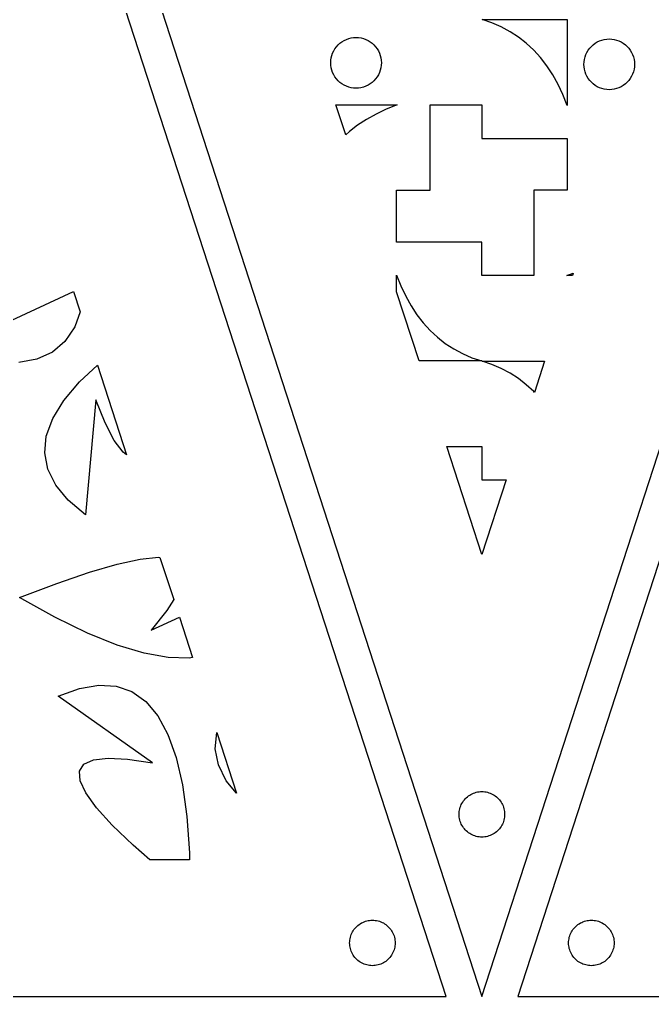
# Model space of a CAD drawing. Header units: metres. Extents: x 20 to 1108, y 20 to 485.
# Drawn here: x 367 to 422.6, y 253.8 to 339.7 of the extents above; entities that cross this region are included whole.
import ezdxf

# ---------------------------------------------------------------- set-up
doc = ezdxf.new("R2010")
doc.units = ezdxf.units.M

msp = doc.modelspace()

# ---------------------------------------------------------------- linework, layer by layer
for p, q in [((404.463, 253.826), (329.463, 484.652)), ((332.617, 484.652), (407.617, 253.826)), ((407.617, 253.826), (482.617, 484.652)), ((485.772, 484.652), (410.772, 253.826)), ((408.489, 339.359), (407.635, 339.65)), ((407.635, 339.65), (415.115, 339.65)), ((409.316, 339), (408.489, 339.359)), ((415.115, 339.65), (415.115, 332.11)), ((410.097, 338.582), (409.316, 339)), ((410.833, 338.104), (410.097, 338.582)), ((394.832, 337.266), (394.98, 337.428)), ((394.98, 337.428), (395.142, 337.573)), ((395.142, 337.573), (395.317, 337.703)), ((395.317, 337.703), (395.504, 337.817)), ((395.504, 337.817), (395.702, 337.909)), ((395.702, 337.909), (395.908, 337.984)), ((395.908, 337.984), (396.12, 338.036)), ((396.12, 338.036), (396.336, 338.069)), ((396.336, 338.069), (396.555, 338.079)), ((396.555, 338.079), (396.773, 338.069)), ((396.773, 338.069), (396.99, 338.036)), ((396.99, 338.036), (397.201, 337.984)), ((397.201, 337.984), (397.407, 337.909)), ((397.407, 337.909), (397.605, 337.817)), ((397.605, 337.817), (397.792, 337.703)), ((397.792, 337.703), (397.968, 337.573)), ((397.968, 337.573), (398.13, 337.427)), ((398.13, 337.427), (398.277, 337.266)), ((411.526, 337.565), (410.833, 338.104)), ((412.173, 336.964), (411.526, 337.565)), ((417.242, 337.29), (417.404, 337.438)), ((417.404, 337.438), (417.578, 337.568)), ((417.578, 337.568), (417.767, 337.68)), ((417.767, 337.68), (417.965, 337.774)), ((417.965, 337.774), (418.17, 337.848)), ((418.17, 337.848), (418.383, 337.901)), ((418.383, 337.901), (418.599, 337.933)), ((418.599, 337.933), (418.817, 337.943)), ((418.817, 337.943), (419.035, 337.932)), ((419.035, 337.932), (419.252, 337.901)), ((419.252, 337.901), (419.463, 337.848)), ((419.463, 337.848), (419.669, 337.774)), ((419.669, 337.774), (419.867, 337.68)), ((419.867, 337.68), (420.054, 337.568)), ((420.054, 337.568), (420.231, 337.438)), ((420.231, 337.438), (420.392, 337.29)), ((394.37, 336.287), (394.423, 336.498)), ((394.423, 336.498), (394.496, 336.704)), ((394.496, 336.704), (394.59, 336.902)), ((394.59, 336.902), (394.702, 337.089)), ((394.702, 337.089), (394.832, 337.266)), ((398.277, 337.266), (398.407, 337.089)), ((398.407, 337.089), (398.519, 336.902)), ((398.519, 336.902), (398.613, 336.704)), ((398.613, 336.704), (398.687, 336.498)), ((398.687, 336.498), (398.74, 336.286)), ((412.776, 336.305), (412.173, 336.964)), ((416.685, 336.362), (416.759, 336.569)), ((416.759, 336.569), (416.853, 336.766)), ((416.853, 336.766), (416.965, 336.953)), ((416.965, 336.953), (417.095, 337.128)), ((417.095, 337.128), (417.242, 337.29)), ((420.392, 337.29), (420.538, 337.128)), ((420.538, 337.128), (420.669, 336.952)), ((420.669, 336.952), (420.782, 336.766)), ((420.782, 336.766), (420.874, 336.568)), ((420.874, 336.568), (420.949, 336.362)), ((394.327, 335.852), (394.338, 336.07)), ((394.338, 335.634), (394.327, 335.852)), ((394.338, 336.07), (394.37, 336.287)), ((394.369, 335.417), (394.338, 335.634)), ((398.74, 336.286), (398.772, 336.07)), ((398.771, 335.634), (398.74, 335.416)), ((398.782, 335.852), (398.771, 335.634)), ((398.772, 336.07), (398.782, 335.852)), ((413.334, 335.583), (412.776, 336.305)), ((413.848, 334.803), (413.334, 335.583)), ((416.59, 335.716), (416.6, 335.935)), ((416.6, 335.497), (416.59, 335.716)), ((416.6, 335.935), (416.632, 336.151)), ((416.632, 336.151), (416.685, 336.362)), ((420.949, 336.362), (421.001, 336.15)), ((421.001, 336.15), (421.034, 335.934)), ((421.034, 335.934), (421.044, 335.716)), ((421.044, 335.716), (421.034, 335.496)), ((394.423, 335.205), (394.369, 335.417)), ((394.496, 334.999), (394.423, 335.205)), ((394.59, 334.802), (394.496, 334.999)), ((394.702, 334.614), (394.59, 334.802)), ((398.519, 334.802), (398.407, 334.614)), ((398.613, 334.999), (398.519, 334.802)), ((398.687, 335.205), (398.613, 334.999)), ((398.74, 335.416), (398.687, 335.205)), ((414.317, 333.959), (413.848, 334.803)), ((416.632, 335.281), (416.6, 335.497)), ((416.685, 335.069), (416.632, 335.281)), ((416.759, 334.863), (416.685, 335.069)), ((416.853, 334.665), (416.759, 334.863)), ((420.874, 334.863), (420.782, 334.665)), ((420.949, 335.069), (420.874, 334.863)), ((421.001, 335.28), (420.949, 335.069)), ((421.034, 335.496), (421.001, 335.28)), ((394.832, 334.439), (394.702, 334.614)), ((394.979, 334.277), (394.832, 334.439)), ((395.142, 334.13), (394.979, 334.277)), ((395.317, 334), (395.142, 334.13)), ((395.504, 333.888), (395.317, 334)), ((395.702, 333.794), (395.504, 333.888)), ((397.605, 333.888), (397.407, 333.794)), ((397.792, 334), (397.605, 333.888)), ((397.968, 334.13), (397.792, 334)), ((398.13, 334.277), (397.968, 334.13)), ((398.277, 334.439), (398.13, 334.277)), ((398.407, 334.614), (398.277, 334.439)), ((414.741, 333.058), (414.317, 333.959)), ((416.964, 334.478), (416.853, 334.665)), ((417.095, 334.303), (416.964, 334.478)), ((417.242, 334.141), (417.095, 334.303)), ((417.404, 333.993), (417.242, 334.141)), ((417.578, 333.863), (417.404, 333.993)), ((420.231, 333.993), (420.054, 333.863)), ((420.392, 334.141), (420.231, 333.993)), ((420.538, 334.303), (420.392, 334.141)), ((420.669, 334.478), (420.538, 334.303)), ((420.782, 334.665), (420.669, 334.478)), ((395.908, 333.721), (395.702, 333.794)), ((396.119, 333.667), (395.908, 333.721)), ((396.336, 333.636), (396.119, 333.667)), ((396.555, 333.624), (396.336, 333.636)), ((396.773, 333.635), (396.555, 333.624)), ((396.989, 333.666), (396.773, 333.635)), ((397.201, 333.721), (396.989, 333.666)), ((397.407, 333.794), (397.201, 333.721)), ((415.115, 332.11), (414.741, 333.058)), ((417.767, 333.751), (417.578, 333.863)), ((417.965, 333.657), (417.767, 333.751)), ((418.17, 333.583), (417.965, 333.657)), ((418.382, 333.53), (418.17, 333.583)), ((418.598, 333.498), (418.382, 333.53)), ((418.817, 333.488), (418.598, 333.498)), ((419.035, 333.498), (418.817, 333.488)), ((419.251, 333.53), (419.035, 333.498)), ((419.463, 333.583), (419.251, 333.53)), ((419.669, 333.657), (419.463, 333.583)), ((419.867, 333.751), (419.669, 333.657)), ((420.054, 333.863), (419.867, 333.751)), ((394.786, 332.15), (400.16, 332.15)), ((395.642, 329.516), (394.786, 332.15)), ((400.16, 332.15), (399.212, 331.776)), ((403.061, 324.65), (403.061, 332.15)), ((403.061, 332.15), (407.615, 332.15)), ((407.615, 332.15), (407.615, 329.209)), ((398.31, 331.352), (397.468, 330.884)), ((399.212, 331.776), (398.31, 331.352)), ((397.468, 330.884), (396.686, 330.369)), ((395.965, 329.812), (395.642, 329.516)), ((396.686, 330.369), (395.965, 329.812)), ((407.615, 329.209), (415.115, 329.209)), ((415.115, 329.209), (415.115, 324.655)), ((400.12, 320.096), (400.12, 324.65)), ((400.12, 324.65), (403.061, 324.65)), ((415.115, 324.655), (412.174, 324.655)), ((412.174, 324.655), (412.174, 317.155)), ((407.62, 320.096), (400.12, 320.096)), ((407.62, 317.155), (407.62, 320.096)), ((400.12, 315.732), (400.12, 317.195)), ((400.12, 317.195), (400.494, 316.247)), ((412.174, 317.155), (407.62, 317.155)), ((415.075, 317.155), (415.651, 317.383)), ((415.576, 317.155), (415.075, 317.155)), ((415.651, 317.383), (415.576, 317.155)), ((400.494, 316.247), (400.918, 315.346)), ((363.55, 311.985), (371.721, 315.765)), ((371.721, 315.765), (372.3, 313.981)), ((402.095, 309.655), (400.12, 315.732)), ((400.918, 315.346), (401.387, 314.502)), ((401.387, 314.502), (401.901, 313.722)), ((372.3, 313.981), (371.814, 312.667)), ((401.901, 313.722), (402.459, 313)), ((371.814, 312.667), (370.96, 311.379)), ((402.459, 313), (403.062, 312.341)), ((403.062, 312.341), (403.709, 311.74)), ((403.709, 311.74), (404.402, 311.201)), ((370.96, 311.379), (369.857, 310.425)), ((404.402, 311.201), (405.138, 310.723)), ((405.138, 310.723), (405.919, 310.305)), ((369.857, 310.425), (368.499, 309.806)), ((405.919, 310.305), (406.746, 309.946)), ((406.746, 309.946), (407.6, 309.655)), ((368.499, 309.806), (366.893, 309.522)), ((372.243, 307.813), (373.826, 309.287)), ((373.826, 309.287), (376.384, 301.412)), ((407.6, 309.655), (402.095, 309.655)), ((408.489, 309.359), (407.635, 309.65)), ((407.635, 309.65), (413.138, 309.65)), ((409.316, 309), (408.489, 309.359)), ((410.097, 308.582), (409.316, 309)), ((413.138, 309.65), (412.242, 306.891)), ((410.833, 308.104), (410.097, 308.582)), ((370.854, 306.177), (372.243, 307.813)), ((411.526, 307.565), (410.833, 308.104)), ((412.173, 306.964), (411.526, 307.565)), ((412.242, 306.891), (412.173, 306.964)), ((369.88, 304.592), (370.854, 306.177)), ((373.685, 306.255), (372.768, 296.143)), ((374.505, 304.209), (373.685, 306.255)), ((369.322, 303.059), (369.88, 304.592)), ((375.298, 302.674), (374.505, 304.209)), ((369.181, 301.574), (369.322, 303.059)), ((376.067, 301.64), (375.298, 302.674)), ((404.534, 302.15), (407.615, 302.15)), ((407.617, 292.659), (404.534, 302.15)), ((407.615, 302.15), (407.615, 299.209)), ((369.454, 300.142), (369.181, 301.574)), ((376.384, 301.412), (376.067, 301.64)), ((370.144, 298.757), (369.454, 300.142)), ((371.25, 297.424), (370.144, 298.757)), ((407.615, 299.209), (409.745, 299.209)), ((409.745, 299.209), (407.617, 292.659)), ((372.768, 296.143), (371.25, 297.424)), ((375.563, 291.804), (377.584, 292.24)), ((377.584, 292.24), (379.184, 292.407)), ((379.184, 292.407), (379.314, 292.396)), ((379.314, 292.396), (380.519, 288.686)), ((370.253, 290.119), (373.119, 291.097)), ((373.119, 291.097), (375.563, 291.804)), ((366.97, 288.873), (370.253, 290.119)), ((367.17, 288.757), (366.97, 288.873)), ((370.081, 287.15), (367.17, 288.757)), ((380.519, 288.686), (379.911, 287.738)), ((379.911, 287.738), (378.55, 286.004)), ((372.948, 285.757), (370.081, 287.15)), ((378.55, 286.004), (381.019, 287.147)), ((381.019, 287.147), (382.174, 283.591)), ((375.561, 284.7), (372.948, 285.757)), ((377.922, 283.978), (375.561, 284.7)), ((380.033, 283.592), (377.922, 283.978)), ((381.893, 283.541), (380.033, 283.592)), ((382.174, 283.591), (381.893, 283.541)), ((370.355, 280.213), (372.224, 280.887)), ((372.224, 280.887), (373.932, 281.178)), ((373.932, 281.178), (375.475, 281.083)), ((375.475, 281.083), (376.854, 280.604)), ((378.655, 274.362), (370.355, 280.213)), ((376.854, 280.604), (378.069, 279.739)), ((378.069, 279.739), (379.117, 278.489)), ((379.117, 278.489), (380.003, 276.854)), ((380.003, 276.854), (380.724, 274.832)), ((384.181, 275.594), (384.315, 277.004)), ((384.315, 277.004), (386.038, 271.697)), ((384.454, 274.161), (384.181, 275.594)), ((373.465, 274.608), (374.746, 274.756)), ((374.746, 274.756), (376.473, 274.675)), ((376.473, 274.675), (378.655, 274.362)), ((380.724, 274.832), (381.281, 272.425)), ((372.241, 273.619), (372.631, 274.229)), ((372.631, 274.229), (373.465, 274.608)), ((385.144, 272.776), (384.454, 274.161)), ((372.295, 272.779), (372.241, 273.619)), ((372.793, 271.71), (372.295, 272.779)), ((381.281, 272.425), (381.671, 269.634)), ((386.038, 271.697), (385.144, 272.776)), ((373.737, 270.409), (372.793, 271.71)), ((406.159, 271.195), (406.248, 271.284)), ((406.248, 271.284), (406.343, 271.367)), ((406.343, 271.367), (406.442, 271.444)), ((406.442, 271.444), (406.546, 271.515)), ((406.546, 271.515), (406.654, 271.578)), ((406.654, 271.578), (406.766, 271.636)), ((406.766, 271.636), (406.881, 271.686)), ((406.881, 271.686), (406.999, 271.729)), ((406.999, 271.729), (407.12, 271.764)), ((407.12, 271.764), (407.242, 271.79)), ((407.242, 271.79), (407.367, 271.811)), ((407.367, 271.811), (407.492, 271.822)), ((407.492, 271.822), (407.617, 271.826)), ((407.617, 271.826), (407.743, 271.822)), ((407.743, 271.822), (407.868, 271.811)), ((407.868, 271.811), (407.992, 271.79)), ((407.992, 271.79), (408.115, 271.764)), ((408.115, 271.764), (408.236, 271.729)), ((408.236, 271.729), (408.354, 271.686)), ((408.354, 271.686), (408.469, 271.636)), ((408.469, 271.636), (408.581, 271.578)), ((408.581, 271.578), (408.689, 271.515)), ((408.689, 271.515), (408.793, 271.444)), ((408.793, 271.444), (408.892, 271.367)), ((408.892, 271.367), (408.987, 271.284)), ((408.987, 271.284), (409.076, 271.195)), ((375.125, 268.876), (373.737, 270.409)), ((405.68, 270.323), (405.715, 270.444)), ((405.715, 270.444), (405.758, 270.563)), ((405.758, 270.563), (405.808, 270.678)), ((405.808, 270.678), (405.865, 270.789)), ((405.865, 270.789), (405.929, 270.898)), ((405.929, 270.898), (405.999, 271.001)), ((405.999, 271.001), (406.076, 271.102)), ((406.076, 271.102), (406.159, 271.195)), ((409.076, 271.195), (409.159, 271.102)), ((409.159, 271.102), (409.236, 271.001)), ((409.236, 271.001), (409.306, 270.898)), ((409.306, 270.898), (409.37, 270.789)), ((409.37, 270.789), (409.427, 270.678)), ((409.427, 270.678), (409.477, 270.563)), ((409.477, 270.563), (409.52, 270.444)), ((409.52, 270.444), (409.555, 270.323)), ((381.671, 269.634), (381.898, 266.456)), ((405.617, 269.826), (405.621, 269.951)), ((405.621, 269.7), (405.617, 269.826)), ((405.621, 269.951), (405.633, 270.076)), ((405.633, 269.575), (405.621, 269.7)), ((405.633, 270.076), (405.653, 270.201)), ((405.653, 269.451), (405.633, 269.575)), ((405.653, 270.201), (405.68, 270.323)), ((409.555, 270.323), (409.582, 270.201)), ((409.582, 270.201), (409.602, 270.076)), ((409.602, 269.575), (409.582, 269.451)), ((409.602, 270.076), (409.614, 269.951)), ((409.614, 269.7), (409.602, 269.575)), ((409.614, 269.951), (409.617, 269.826)), ((409.617, 269.826), (409.614, 269.7)), ((376.96, 267.113), (375.125, 268.876)), ((405.68, 269.328), (405.653, 269.451)), ((405.715, 269.208), (405.68, 269.328)), ((405.758, 269.091), (405.715, 269.208)), ((405.808, 268.975), (405.758, 269.091)), ((405.865, 268.862), (405.808, 268.975)), ((405.929, 268.754), (405.865, 268.862)), ((405.999, 268.651), (405.929, 268.754)), ((406.076, 268.552), (405.999, 268.651)), ((409.236, 268.651), (409.159, 268.552)), ((409.306, 268.754), (409.236, 268.651)), ((409.37, 268.862), (409.306, 268.754)), ((409.427, 268.975), (409.37, 268.862)), ((409.477, 269.091), (409.427, 268.975)), ((409.52, 269.208), (409.477, 269.091)), ((409.555, 269.328), (409.52, 269.208)), ((409.582, 269.451), (409.555, 269.328)), ((406.159, 268.457), (406.076, 268.552)), ((406.248, 268.368), (406.159, 268.457)), ((406.343, 268.285), (406.248, 268.368)), ((406.442, 268.208), (406.343, 268.285)), ((406.546, 268.138), (406.442, 268.208)), ((406.654, 268.073), (406.546, 268.138)), ((406.766, 268.017), (406.654, 268.073)), ((406.881, 267.967), (406.766, 268.017)), ((406.999, 267.925), (406.881, 267.967)), ((407.12, 267.89), (406.999, 267.925)), ((407.242, 267.861), (407.12, 267.89)), ((407.367, 267.843), (407.242, 267.861)), ((407.492, 267.83), (407.367, 267.843)), ((407.617, 267.826), (407.492, 267.83)), ((407.743, 267.83), (407.617, 267.826)), ((407.868, 267.843), (407.743, 267.83)), ((407.992, 267.861), (407.868, 267.843)), ((408.115, 267.89), (407.992, 267.861)), ((408.236, 267.925), (408.115, 267.89)), ((408.354, 267.967), (408.236, 267.925)), ((408.469, 268.017), (408.354, 267.967)), ((408.581, 268.073), (408.469, 268.017)), ((408.689, 268.138), (408.581, 268.073)), ((408.793, 268.208), (408.689, 268.138)), ((408.892, 268.285), (408.793, 268.208)), ((408.987, 268.368), (408.892, 268.285)), ((409.076, 268.457), (408.987, 268.368)), ((409.159, 268.552), (409.076, 268.457)), ((378.432, 265.826), (376.96, 267.113)), ((381.898, 266.456), (381.91, 265.826)), ((381.91, 265.826), (378.432, 265.826)), ((396.622, 259.986), (396.716, 260.069)), ((396.716, 260.069), (396.816, 260.147)), ((396.816, 260.147), (396.919, 260.217)), ((396.919, 260.217), (397.028, 260.281)), ((397.028, 260.281), (397.14, 260.338)), ((397.14, 260.338), (397.255, 260.388)), ((397.255, 260.388), (397.373, 260.431)), ((397.373, 260.431), (397.493, 260.466)), ((397.493, 260.466), (397.617, 260.493)), ((397.617, 260.493), (397.741, 260.513)), ((397.741, 260.513), (397.866, 260.525)), ((397.866, 260.525), (397.992, 260.528)), ((397.992, 260.528), (398.117, 260.525)), ((398.117, 260.525), (398.242, 260.513)), ((398.242, 260.513), (398.366, 260.493)), ((398.366, 260.493), (398.489, 260.466)), ((398.489, 260.466), (398.609, 260.431)), ((398.609, 260.431), (398.727, 260.388)), ((398.727, 260.388), (398.843, 260.338)), ((398.843, 260.338), (398.954, 260.281)), ((398.954, 260.281), (399.063, 260.217)), ((399.063, 260.217), (399.166, 260.147)), ((399.166, 260.147), (399.266, 260.069)), ((399.266, 260.069), (399.361, 259.986)), ((415.874, 259.986), (415.969, 260.069)), ((415.969, 260.069), (416.069, 260.147)), ((416.069, 260.147), (416.172, 260.217)), ((416.172, 260.217), (416.281, 260.281)), ((416.281, 260.281), (416.392, 260.338)), ((416.392, 260.338), (416.508, 260.388)), ((416.508, 260.388), (416.626, 260.431)), ((416.626, 260.431), (416.747, 260.466)), ((416.747, 260.466), (416.87, 260.493)), ((416.87, 260.493), (416.994, 260.513)), ((416.994, 260.513), (417.119, 260.525)), ((417.119, 260.525), (417.244, 260.528)), ((417.244, 260.528), (417.37, 260.525)), ((417.37, 260.525), (417.495, 260.513)), ((417.495, 260.513), (417.619, 260.493)), ((417.619, 260.493), (417.742, 260.466)), ((417.742, 260.466), (417.862, 260.431)), ((417.862, 260.431), (417.98, 260.388)), ((417.98, 260.388), (418.095, 260.338)), ((418.095, 260.338), (418.207, 260.281)), ((418.207, 260.281), (418.316, 260.217)), ((418.316, 260.217), (418.419, 260.147)), ((418.419, 260.147), (418.519, 260.069)), ((418.519, 260.069), (418.613, 259.986)), ((396.089, 259.147), (396.131, 259.265)), ((396.131, 259.265), (396.181, 259.38)), ((396.181, 259.38), (396.239, 259.492)), ((396.239, 259.492), (396.302, 259.601)), ((396.302, 259.601), (396.373, 259.704)), ((396.373, 259.704), (396.45, 259.804)), ((396.45, 259.804), (396.534, 259.898)), ((396.534, 259.898), (396.622, 259.986)), ((399.361, 259.986), (399.449, 259.898)), ((399.449, 259.898), (399.533, 259.804)), ((399.533, 259.804), (399.609, 259.704)), ((399.609, 259.704), (399.68, 259.601)), ((399.68, 259.601), (399.743, 259.492)), ((399.743, 259.492), (399.801, 259.38)), ((399.801, 259.38), (399.851, 259.265)), ((399.851, 259.265), (399.893, 259.147)), ((415.342, 259.147), (415.384, 259.265)), ((415.384, 259.265), (415.434, 259.38)), ((415.434, 259.38), (415.492, 259.492)), ((415.492, 259.492), (415.555, 259.601)), ((415.555, 259.601), (415.626, 259.704)), ((415.626, 259.704), (415.703, 259.804)), ((415.703, 259.804), (415.787, 259.898)), ((415.787, 259.898), (415.874, 259.986)), ((418.613, 259.986), (418.702, 259.898)), ((418.702, 259.898), (418.786, 259.804)), ((418.786, 259.804), (418.862, 259.704)), ((418.862, 259.704), (418.933, 259.601)), ((418.933, 259.601), (418.997, 259.492)), ((418.997, 259.492), (419.054, 259.38)), ((419.054, 259.38), (419.104, 259.265)), ((419.104, 259.265), (419.146, 259.147)), ((395.992, 258.528), (395.995, 258.654)), ((395.995, 258.403), (395.992, 258.528)), ((395.995, 258.654), (396.007, 258.779)), ((396.007, 258.277), (395.995, 258.403)), ((396.007, 258.779), (396.027, 258.903)), ((396.027, 258.903), (396.054, 259.026)), ((396.054, 259.026), (396.089, 259.147)), ((399.893, 259.147), (399.928, 259.026)), ((399.928, 259.026), (399.955, 258.903)), ((399.955, 258.903), (399.975, 258.779)), ((399.975, 258.779), (399.987, 258.654)), ((399.987, 258.403), (399.975, 258.277)), ((399.987, 258.654), (399.992, 258.528)), ((399.992, 258.528), (399.987, 258.403)), ((415.244, 258.528), (415.248, 258.654)), ((415.248, 258.403), (415.244, 258.528)), ((415.248, 258.654), (415.26, 258.779)), ((415.26, 258.277), (415.248, 258.403)), ((415.26, 258.779), (415.28, 258.903)), ((415.28, 258.903), (415.307, 259.026)), ((415.307, 259.026), (415.342, 259.147)), ((419.146, 259.147), (419.181, 259.026)), ((419.181, 259.026), (419.208, 258.903)), ((419.208, 258.903), (419.228, 258.779)), ((419.228, 258.779), (419.24, 258.654)), ((419.24, 258.403), (419.228, 258.277)), ((419.24, 258.654), (419.244, 258.528)), ((419.244, 258.528), (419.24, 258.403)), ((396.027, 258.153), (396.007, 258.277)), ((396.054, 258.031), (396.027, 258.153)), ((396.089, 257.91), (396.054, 258.031)), ((396.131, 257.792), (396.089, 257.91)), ((396.181, 257.677), (396.131, 257.792)), ((396.239, 257.566), (396.181, 257.677)), ((396.302, 257.457), (396.239, 257.566)), ((399.743, 257.566), (399.68, 257.457)), ((399.801, 257.677), (399.743, 257.566)), ((399.851, 257.792), (399.801, 257.677)), ((399.893, 257.91), (399.851, 257.792)), ((399.928, 258.031), (399.893, 257.91)), ((399.955, 258.153), (399.928, 258.031)), ((399.975, 258.277), (399.955, 258.153)), ((415.28, 258.153), (415.26, 258.277)), ((415.307, 258.031), (415.28, 258.153)), ((415.342, 257.91), (415.307, 258.031)), ((415.384, 257.792), (415.342, 257.91)), ((415.434, 257.677), (415.384, 257.792)), ((415.492, 257.566), (415.434, 257.677)), ((415.555, 257.457), (415.492, 257.566)), ((418.997, 257.566), (418.933, 257.457)), ((419.054, 257.677), (418.997, 257.566)), ((419.104, 257.792), (419.054, 257.677)), ((419.146, 257.91), (419.104, 257.792)), ((419.181, 258.031), (419.146, 257.91)), ((419.208, 258.153), (419.181, 258.031)), ((419.228, 258.277), (419.208, 258.153)), ((396.373, 257.353), (396.302, 257.457)), ((396.45, 257.254), (396.373, 257.353)), ((396.534, 257.159), (396.45, 257.254)), ((396.622, 257.07), (396.534, 257.159)), ((396.716, 256.987), (396.622, 257.07)), ((396.816, 256.91), (396.716, 256.987)), ((396.919, 256.84), (396.816, 256.91)), ((397.028, 256.776), (396.919, 256.84)), ((397.14, 256.719), (397.028, 256.776)), ((397.255, 256.669), (397.14, 256.719)), ((397.373, 256.626), (397.255, 256.669)), ((397.493, 256.591), (397.373, 256.626)), ((398.609, 256.626), (398.489, 256.591)), ((398.727, 256.669), (398.609, 256.626)), ((398.843, 256.719), (398.727, 256.669)), ((398.954, 256.776), (398.843, 256.719)), ((399.063, 256.84), (398.954, 256.776)), ((399.166, 256.91), (399.063, 256.84)), ((399.266, 256.987), (399.166, 256.91)), ((399.361, 257.07), (399.266, 256.987)), ((399.449, 257.159), (399.361, 257.07)), ((399.533, 257.254), (399.449, 257.159)), ((399.609, 257.353), (399.533, 257.254)), ((399.68, 257.457), (399.609, 257.353)), ((415.626, 257.353), (415.555, 257.457)), ((415.703, 257.254), (415.626, 257.353)), ((415.787, 257.159), (415.703, 257.254)), ((415.874, 257.07), (415.787, 257.159)), ((415.969, 256.987), (415.874, 257.07)), ((416.069, 256.91), (415.969, 256.987)), ((416.172, 256.84), (416.069, 256.91)), ((416.281, 256.776), (416.172, 256.84)), ((416.392, 256.719), (416.281, 256.776)), ((416.508, 256.669), (416.392, 256.719)), ((416.626, 256.626), (416.508, 256.669)), ((416.747, 256.591), (416.626, 256.626)), ((417.862, 256.626), (417.742, 256.591)), ((417.98, 256.669), (417.862, 256.626)), ((418.095, 256.719), (417.98, 256.669)), ((418.207, 256.776), (418.095, 256.719)), ((418.316, 256.84), (418.207, 256.776)), ((418.419, 256.91), (418.316, 256.84)), ((418.519, 256.987), (418.419, 256.91)), ((418.613, 257.07), (418.519, 256.987)), ((418.702, 257.159), (418.613, 257.07)), ((418.786, 257.254), (418.702, 257.159)), ((418.862, 257.353), (418.786, 257.254)), ((418.933, 257.457), (418.862, 257.353)), ((397.617, 256.564), (397.493, 256.591)), ((397.741, 256.544), (397.617, 256.564)), ((397.866, 256.532), (397.741, 256.544)), ((397.992, 256.528), (397.866, 256.532)), ((398.117, 256.532), (397.992, 256.528)), ((398.242, 256.544), (398.117, 256.532)), ((398.366, 256.564), (398.242, 256.544)), ((398.489, 256.591), (398.366, 256.564)), ((416.87, 256.564), (416.747, 256.591)), ((416.994, 256.544), (416.87, 256.564)), ((417.119, 256.532), (416.994, 256.544)), ((417.244, 256.528), (417.119, 256.532)), ((417.37, 256.532), (417.244, 256.528)), ((417.495, 256.544), (417.37, 256.532)), ((417.619, 256.564), (417.495, 256.544)), ((417.742, 256.591), (417.619, 256.564)), ((254.463, 253.826), (404.463, 253.826)), ((410.772, 253.826), (560.772, 253.826))]:
    msp.add_line(p, q)

doc.saveas('drawing.dxf')
